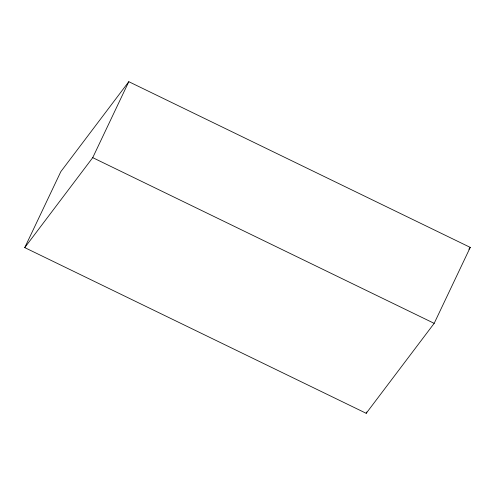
<?xml version="1.0" encoding="UTF-8"?>
<svg xmlns="http://www.w3.org/2000/svg" width="495" height="495" viewBox="0 0 495 495"><rect width="100%" height="100%" fill="white"/><g stroke="black" fill="none" stroke-linecap="round" stroke-linejoin="round"><path stroke-width="0.74" d="M24.75 247.611L60.823 171.647L128.799 81.687L470.25 247.389L434.177 323.353L366.201 413.313L24.75 247.611L92.732 157.651L128.799 81.687M366.201 413.313L366.863 411.92M468.858 249.233L470.25 247.389M92.732 157.651L434.177 323.353"/></g></svg>
